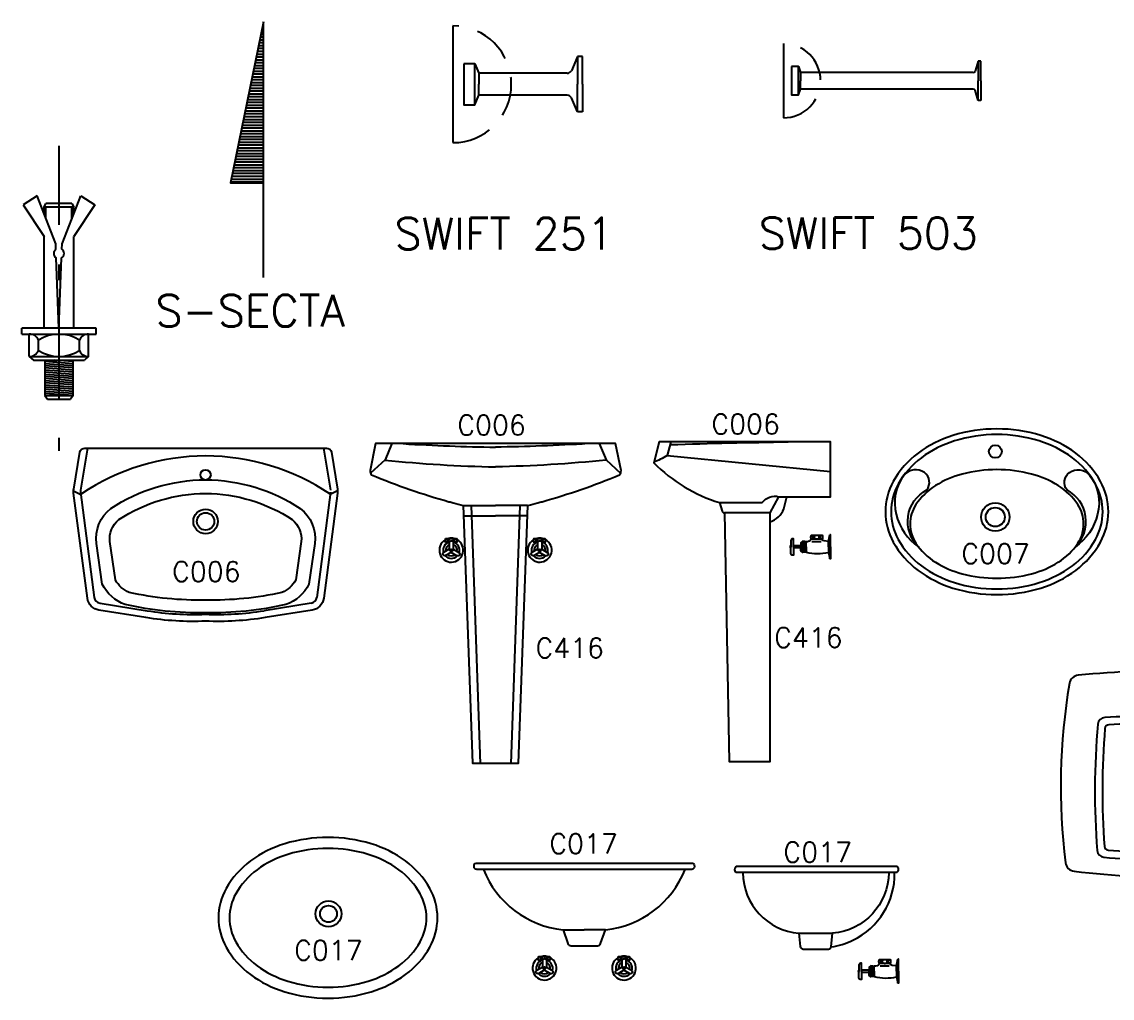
# Model space of a CAD drawing. Header units: inches. Extents: x -2548 to -2391, y 2200 to 2352.
# Drawn here: x -2448.37 to -2441.46, y 2332.71 to 2338.89 of the extents above; entities that cross this region are included whole.
import ezdxf
from ezdxf.enums import TextEntityAlignment as Align

# ---------------------------------------------------------------- set-up
doc = ezdxf.new("R2010")
doc.units = ezdxf.units.IN
doc.header["$MEASUREMENT"] = 0
doc.linetypes.add('DASHDOT', pattern=[1, 0.5, -0.25, 0, -0.25])
doc.linetypes.add('HIDDEN', pattern=[0.375, 0.25, -0.125])
for name, color, linetype in [('1', 7, 'Continuous'), ('19', 4, 'Continuous'), ('8', 8, 'HIDDEN'), ('A-TEXT', 6, 'Continuous'), ('WC-DET1', 15, 'Continuous'), ('WC-DET2', 10, 'Continuous'), ('WC-OUT', 7, 'Continuous'), ('WC-OUTL', 7, 'Continuous'), ('WC-SERIAL', 4, 'Continuous')]:
    doc.layers.add(name, color=color, linetype=linetype)
doc.styles.add('ROMANS', font='romans', dxfattribs={"height": 0.1})

# ---------------------------------------------------------------- blocks, each defined once
blk = doc.blocks.new('*X377')
at = {"color": 0}
for p, q in [((15.098, 7.74), (15.1, 7.74)), ((15.073, 7.62), (15.1, 7.62)), ((15.079, 7.65), (15.1, 7.65)), ((15.086, 7.68), (15.1, 7.68)), ((15.092, 7.71), (15.1, 7.71)), ((15.049, 7.5), (15.1, 7.5)), ((15.055, 7.53), (15.1, 7.53)), ((15.061, 7.56), (15.1, 7.56)), ((15.067, 7.59), (15.1, 7.59)), ((15.024, 7.38), (15.1, 7.38)), ((15.03, 7.41), (15.1, 7.41)), ((15.036, 7.44), (15.1, 7.44)), ((15.042, 7.47), (15.1, 7.47)), ((14.999, 7.26), (15.1, 7.26)), ((15.005, 7.29), (15.1, 7.29)), ((15.011, 7.32), (15.1, 7.32)), ((15.018, 7.35), (15.1, 7.35)), ((14.974, 7.14), (15.1, 7.14)), ((14.981, 7.17), (15.1, 7.17)), ((14.987, 7.2), (15.1, 7.2)), ((14.993, 7.23), (15.1, 7.23)), ((14.956, 7.05), (15.1, 7.05)), ((14.962, 7.08), (15.1, 7.08)), ((14.968, 7.11), (15.1, 7.11)), ((14.931, 6.93), (15.1, 6.93)), ((14.937, 6.96), (15.1, 6.96)), ((14.944, 6.99), (15.1, 6.99)), ((14.95, 7.02), (15.1, 7.02)), ((14.906, 6.81), (15.1, 6.81)), ((14.913, 6.84), (15.1, 6.84)), ((14.919, 6.87), (15.1, 6.87)), ((14.925, 6.9), (15.1, 6.9)), ((14.882, 6.69), (15.1, 6.69)), ((14.888, 6.72), (15.1, 6.72)), ((14.894, 6.75), (15.1, 6.75)), ((14.9, 6.78), (15.1, 6.78)), ((14.857, 6.57), (15.1, 6.57)), ((14.863, 6.6), (15.1, 6.6)), ((14.869, 6.63), (15.1, 6.63)), ((14.876, 6.66), (15.1, 6.66)), ((14.832, 6.45), (15.1, 6.45)), ((14.839, 6.48), (15.1, 6.48)), ((14.845, 6.51), (15.1, 6.51)), ((14.851, 6.54), (15.1, 6.54)), ((14.814, 6.36), (15.1, 6.36)), ((14.82, 6.39), (15.1, 6.39)), ((14.826, 6.42), (15.1, 6.42)), ((14.789, 6.24), (15.1, 6.24)), ((14.795, 6.27), (15.1, 6.27)), ((14.801, 6.3), (15.1, 6.3)), ((14.808, 6.33), (15.1, 6.33)), ((14.764, 6.12), (15.1, 6.12)), ((14.771, 6.15), (15.1, 6.15)), ((14.777, 6.18), (15.1, 6.18)), ((14.783, 6.21), (15.1, 6.21)), ((14.752, 6.06), (15.1, 6.06)), ((14.758, 6.09), (15.1, 6.09))]:
    blk.add_line(p, q, dxfattribs=at)
blk = doc.blocks.new('S-SECTA')
at = {"layer": 'A-TEXT'}
blk.add_line((0, 0), (0, 2.7), dxfattribs=at)
blk.add_lwpolyline([(0, 2.7), (-0.35, 1), (0, 1)], close=True, dxfattribs=at)
blk.add_blockref('*X377', (-15.1, -5.05), dxfattribs=at)

msp = doc.modelspace()

# ---------------------------------------------------------------- linework, layer by layer
at = {"color": 2, "linetype": 'Continuous'}
for p, q in [((-2445.63898, 2338.86774), (-2445.63898, 2338.12774)), ((-2443.545, 2338.75496), (-2443.545, 2338.28496)), ((-2444.85062, 2338.67277), (-2444.88812, 2338.58347)), ((-2444.85062, 2338.67277), (-2444.85062, 2338.49774)), ((-2444.81899, 2338.67277), (-2444.85062, 2338.67277)), ((-2444.81899, 2338.49774), (-2444.81899, 2338.67277)), ((-2442.31082, 2338.64497), (-2442.32957, 2338.58032)), ((-2442.31082, 2338.64497), (-2442.31082, 2338.51996)), ((-2442.29501, 2338.64497), (-2442.31082, 2338.64497)), ((-2442.29501, 2338.51996), (-2442.29501, 2338.64497)), ((-2445.499, 2338.62772), (-2445.4744, 2338.56776)), ((-2443.45001, 2338.60994), (-2443.43771, 2338.57247)), ((-2444.91534, 2338.56776), (-2445.4744, 2338.56776)), ((-2445.4744, 2338.56776), (-2445.4744, 2338.49774)), ((-2443.43771, 2338.57247), (-2443.43771, 2338.51996)), ((-2442.34318, 2338.57247), (-2443.43771, 2338.57247)), ((-2443.43771, 2338.46745), (-2443.43771, 2338.51996)), ((-2442.31082, 2338.39494), (-2442.31082, 2338.51996)), ((-2442.29501, 2338.51996), (-2442.29501, 2338.39494)), ((-2445.4744, 2338.42773), (-2445.4744, 2338.49774)), ((-2444.85062, 2338.32272), (-2444.85062, 2338.49774)), ((-2444.81899, 2338.49774), (-2444.81899, 2338.32272)), ((-2443.45001, 2338.42997), (-2443.43771, 2338.46745)), ((-2442.34318, 2338.46745), (-2443.43771, 2338.46745)), ((-2442.31082, 2338.39494), (-2442.32957, 2338.45959)), ((-2445.499, 2338.36777), (-2445.4744, 2338.42773)), ((-2444.91534, 2338.42773), (-2445.4744, 2338.42773)), ((-2444.85062, 2338.32272), (-2444.88812, 2338.41202)), ((-2442.29501, 2338.39494), (-2442.31082, 2338.39494)), ((-2444.81899, 2338.32272), (-2444.85062, 2338.32272))]:
    msp.add_line(p, q, dxfattribs=at)
for points in [[(-2445.56898, 2338.62772), (-2445.56898, 2338.36777), (-2445.499, 2338.36777), (-2445.499, 2338.62772)], [(-2443.495, 2338.60994), (-2443.495, 2338.42997), (-2443.45001, 2338.42997), (-2443.45001, 2338.60994)]]:
    msp.add_lwpolyline(points, close=True, dxfattribs=at)
at = {"color": 1}
msp.add_lwpolyline([(-2445.36894, 2336.22058), (-2446.12894, 2336.22058), (-2446.16394, 2336.05058, 0.2042197), (-2446.15394, 2336.02308, 0.0306896), (-2445.66394, 2335.85291, 0.0016864), (-2445.63644, 2335.84531, 0.0038196), (-2445.57397, 2335.82879), (-2445.51394, 2334.19617), (-2445.36894, 2334.19617), (-2445.22394, 2334.19617), (-2445.16391, 2335.82879, 0.0038196), (-2445.10144, 2335.84531, 0.0016864), (-2445.07394, 2335.85291, 0.0306896), (-2444.58394, 2336.02308, 0.2042197), (-2444.57394, 2336.05058), (-2444.60894, 2336.22058), (-2445.36894, 2336.22058)], format="xyb", dxfattribs=at)
at = {"color": 2, "linetype": 'HIDDEN'}
for centre, radius in [((-2445.63898, 2338.49774), 0.37), ((-2443.545, 2338.51996), 0.235)]:
    msp.add_arc(centre, radius, 270, 90, dxfattribs=at)
at = {"color": 2, "linetype": 'Continuous'}
for centre, radius, start, end in [((-2444.91534, 2338.59919), 0.03142, 270, 330), ((-2442.34318, 2338.58818), 0.01571, 270, 330), ((-2442.34318, 2338.45174), 0.01571, 30, 90), ((-2444.91534, 2338.3963), 0.03142, 30, 90)]:
    msp.add_arc(centre, radius, start, end, dxfattribs=at)
at = {"layer": '1'}
for p, q in [((-2448.27356, 2337.79051), (-2448.36242, 2337.73448)), ((-2448.15465, 2337.48559), (-2448.27356, 2337.79051)), ((-2448.11488, 2337.48559), (-2447.99596, 2337.79051)), ((-2447.99596, 2337.79051), (-2447.90711, 2337.73448)), ((-2448.36242, 2337.73448), (-2448.22885, 2337.53333)), ((-2447.90711, 2337.73448), (-2448.04067, 2337.53333)), ((-2448.15342, 2337.45287), (-2448.15465, 2337.48559)), ((-2448.1161, 2337.45287), (-2448.11488, 2337.48559)), ((-2448.13476, 2336.95257), (-2448.15137, 2337.39778)), ((-2448.13476, 2336.95257), (-2448.11815, 2337.39778))]:
    msp.add_line(p, q, dxfattribs=at)
at = {"layer": '1', "color": 1, "linetype": 'Continuous'}
for p, q in [((-2448.22885, 2337.71933), (-2448.21709, 2337.74285)), ((-2448.04067, 2337.71933), (-2448.22885, 2337.71933)), ((-2448.22885, 2337.67586), (-2448.22885, 2337.71933)), ((-2448.05243, 2337.74285), (-2448.21709, 2337.74285)), ((-2448.05243, 2337.74285), (-2448.04067, 2337.71933)), ((-2448.04067, 2337.67586), (-2448.04067, 2337.71933)), ((-2448.22885, 2336.95257), (-2448.22885, 2337.53333)), ((-2448.04067, 2336.95257), (-2448.04067, 2337.53333)), ((-2448.36999, 2336.91472), (-2448.36999, 2336.95257)), ((-2447.89954, 2336.91472), (-2447.89954, 2336.95257)), ((-2448.36999, 2336.91472), (-2447.89954, 2336.91472)), ((-2448.32294, 2336.77332), (-2448.32294, 2336.91472)), ((-2448.26414, 2336.81096), (-2448.26414, 2336.87708)), ((-2448.00539, 2336.81096), (-2448.00539, 2336.87708)), ((-2447.94658, 2336.77332), (-2447.94658, 2336.91472)), ((-2448.32294, 2336.77332), (-2447.94658, 2336.77332)), ((-2448.32294, 2336.77332), (-2448.2963, 2336.7498)), ((-2448.2963, 2336.7498), (-2447.97323, 2336.7498)), ((-2448.22476, 2336.7498), (-2448.22476, 2336.5248)), ((-2448.04476, 2336.7273), (-2448.22476, 2336.74068)), ((-2448.04476, 2336.7138), (-2448.22476, 2336.72718)), ((-2448.04476, 2336.7003), (-2448.22476, 2336.71368)), ((-2448.04476, 2336.7408), (-2448.16585, 2336.7498)), ((-2448.04476, 2336.5248), (-2448.04476, 2336.7498)), ((-2447.94658, 2336.77332), (-2447.97323, 2336.7498)), ((-2448.04476, 2336.6868), (-2448.22476, 2336.70018)), ((-2448.04476, 2336.6733), (-2448.22476, 2336.68668)), ((-2448.04476, 2336.6598), (-2448.22476, 2336.67318)), ((-2448.04476, 2336.6463), (-2448.22476, 2336.65968)), ((-2448.04476, 2336.6328), (-2448.22476, 2336.64618)), ((-2448.04476, 2336.6193), (-2448.22476, 2336.63268)), ((-2448.04476, 2336.6058), (-2448.22476, 2336.61918)), ((-2448.04476, 2336.5923), (-2448.22476, 2336.60568)), ((-2448.04476, 2336.5788), (-2448.22476, 2336.59218)), ((-2448.04476, 2336.5653), (-2448.22476, 2336.57868)), ((-2448.04476, 2336.5518), (-2448.22476, 2336.56518)), ((-2448.04476, 2336.5383), (-2448.22476, 2336.55168)), ((-2448.04476, 2336.5248), (-2448.22476, 2336.53818)), ((-2448.22476, 2336.5248), (-2448.04476, 2336.5248)), ((-2448.22476, 2336.5248), (-2448.20747, 2336.5023)), ((-2448.20747, 2336.5023), (-2448.06206, 2336.5023)), ((-2448.04476, 2336.5248), (-2448.06206, 2336.5023))]:
    msp.add_line(p, q, dxfattribs=at)
at = {"layer": '1', "color": 1, "linetype": 'HIDDEN'}
for p, q in [((-2448.21709, 2337.64571), (-2448.21709, 2337.71933)), ((-2448.05243, 2337.64571), (-2448.05243, 2337.71933))]:
    msp.add_line(p, q, dxfattribs=at)
at = {"layer": '1', "color": 1}
msp.add_line((-2447.89954, 2336.95257), (-2448.36999, 2336.95257), dxfattribs=at)
at = {"layer": '1'}
for start, end in [(124.764376, 239.50825), (300.49175, 55.235624)]:
    msp.add_arc((-2448.13476, 2337.42599), 0.03273, start, end, dxfattribs=at)
at = {"layer": '1', "color": 1, "linetype": 'Continuous'}
for centre, radius, start, end in [((-2448.32097, 2336.85304), 0.06171, 22.928947, 91.832567), ((-2448.13476, 2336.67354), 0.24118, 57.559613, 122.440387), ((-2447.94855, 2336.85304), 0.06171, 88.167433, 157.071053), ((-2448.32097, 2336.835), 0.06171, 268.167433, 337.071053), ((-2448.13476, 2337.0145), 0.24118, 237.559613, 302.440387), ((-2447.94855, 2336.835), 0.06171, 202.928947, 271.832567)]:
    msp.add_arc(centre, radius, start, end, dxfattribs=at)
at = {"layer": '8', "color": 8, "linetype": 'DASHDOT'}
msp.add_line((-2448.13476, 2338.10659), (-2448.13476, 2336.17529), dxfattribs=at)
at = {"layer": 'WC-DET1', "color": 1}
for points in [[(-2442.86346, 2335.78912, 0.1277803), (-2442.818, 2335.61415, 0.1061941), (-2442.671, 2335.44653, 0.0853416), (-2442.46106, 2335.34016, 0.0748138), (-2442.1929, 2335.29981, 0.0748138), (-2441.92475, 2335.34016, 0.0853416), (-2441.7148, 2335.44653, 0.1061941), (-2441.5678, 2335.61415, 0.1277803), (-2441.52235, 2335.78912, 0.1277803), (-2441.5678, 2335.96409, 0.1061941), (-2441.7148, 2336.1317, 0.0853416), (-2441.92475, 2336.23807, 0.0748138), (-2442.1929, 2336.27842, 0.0748138), (-2442.46106, 2336.23807, 0.0853416), (-2442.671, 2336.1317, 0.1061941), (-2442.818, 2335.96409, 0.1277803)], [(-2441.64315, 2335.71212, 0.1472931), (-2441.6799, 2335.83414, 0.1071381), (-2441.80413, 2335.95519, 0.0765033), (-2441.97315, 2336.02788, 0.0634568), (-2442.19278, 2336.05587, 0.0634568), (-2442.41241, 2336.02788, 0.0765033), (-2442.58142, 2335.95519, 0.1071381), (-2442.70566, 2335.83414, 0.1472931), (-2442.7424, 2335.71212, 0.1472931), (-2442.70566, 2335.59009, 0.1071381), (-2442.58142, 2335.46905, 0.0765033), (-2442.41241, 2335.39635, 0.0634568), (-2442.19278, 2335.36837, 0.0634568), (-2441.97315, 2335.39635, 0.0765033), (-2441.80413, 2335.46905, 0.1071381), (-2441.6799, 2335.59009, 0.1472931)], [(-2447.20575, 2335.14898, -0.0609273), (-2447.71465, 2335.20132, -0.1986227), (-2447.86073, 2335.33052), (-2447.89772, 2335.58825, -0.2652789), (-2447.80557, 2335.80979, -0.1458277), (-2447.20575, 2335.99156, -0.1458277), (-2446.60593, 2335.80979, -0.2652789), (-2446.51377, 2335.58825), (-2446.55077, 2335.33052, -0.1986227), (-2446.69684, 2335.20132, -0.0609273)], [(-2447.20575, 2335.22965, -0.0603326), (-2447.68915, 2335.27839, -0.1700011), (-2447.77722, 2335.35692), (-2447.81207, 2335.59966, -0.259072), (-2447.75502, 2335.73962, -0.1448447), (-2447.20575, 2335.90515, -0.1448447), (-2446.65648, 2335.73962, -0.259072), (-2446.59943, 2335.59966), (-2446.63427, 2335.35692, -0.1700011), (-2446.72235, 2335.27839, -0.0603326)]]:
    msp.add_lwpolyline(points, format="xyb", close=True, dxfattribs=at)
for points in [[(-2446.02644, 2336.22058), (-2446.06894, 2336.11808), (-2446.16114, 2336.03426)], [(-2444.71144, 2336.22058), (-2444.66894, 2336.11808), (-2444.57673, 2336.03426)], [(-2448.04222, 2335.92089), (-2447.99599, 2335.89777)], [(-2446.36927, 2335.92089), (-2446.41551, 2335.89777)], [(-2443.62919, 2335.78208), (-2443.57419, 2335.88458), (-2443.52419, 2335.88458)], [(-2445.57394, 2335.82808), (-2445.36894, 2335.82808)], [(-2445.16668, 2335.82808), (-2445.36894, 2335.82808)], [(-2443.62919, 2335.78208), (-2443.91919, 2335.78208)], [(-2443.62919, 2335.72616), (-2443.62919, 2335.78208)], [(-2445.68519, 2335.61949), (-2445.61544, 2335.61949)], [(-2445.12519, 2335.61949), (-2445.05544, 2335.61949)], [(-2443.36919, 2335.64099), (-2443.29944, 2335.64099)], [(-2443.25919, 2335.60049), (-2443.25169, 2335.64299)], [(-2443.24669, 2335.56708), (-2443.24669, 2335.64299), (-2443.25169, 2335.64299)], [(-2443.43394, 2335.57349), (-2443.48094, 2335.57349)], [(-2443.43394, 2335.55999), (-2443.48094, 2335.55999)], [(-2443.42194, 2335.60199), (-2443.43394, 2335.59249), (-2443.43394, 2335.56674)], [(-2443.42194, 2335.53149), (-2443.43394, 2335.54099), (-2443.43394, 2335.56674)], [(-2443.40944, 2335.59974), (-2443.42194, 2335.60199), (-2443.42194, 2335.56649)], [(-2443.40944, 2335.53323), (-2443.42194, 2335.53149), (-2443.42194, 2335.56649)], [(-2443.4016, 2335.53323), (-2443.40944, 2335.53323), (-2443.40944, 2335.59974), (-2443.4016, 2335.59974)], [(-2443.25919, 2335.56708), (-2443.25919, 2335.60049)], [(-2443.25919, 2335.56708), (-2443.25919, 2335.53368)], [(-2443.24669, 2335.56708), (-2443.24669, 2335.49118), (-2443.25169, 2335.49118)], [(-2443.25919, 2335.53368), (-2443.25169, 2335.49118)], [(-2445.09507, 2332.97184), (-2445.02532, 2332.97184)], [(-2444.59118, 2332.97184), (-2444.52143, 2332.97184)], [(-2442.99092, 2332.91287), (-2443.00292, 2332.90337), (-2443.00292, 2332.87762)], [(-2442.97842, 2332.91062), (-2442.99092, 2332.91287), (-2442.99092, 2332.87737)], [(-2442.97058, 2332.84412), (-2442.97842, 2332.84412), (-2442.97842, 2332.91062), (-2442.97058, 2332.91062)], [(-2442.93817, 2332.95187), (-2442.86842, 2332.95187)], [(-2442.82817, 2332.91137), (-2442.82067, 2332.95387)], [(-2442.82817, 2332.87797), (-2442.82817, 2332.91137)], [(-2442.81567, 2332.87797), (-2442.81567, 2332.95387), (-2442.82067, 2332.95387)], [(-2443.00292, 2332.88437), (-2443.04992, 2332.88437)], [(-2443.00292, 2332.87087), (-2443.04992, 2332.87087)], [(-2442.99092, 2332.84237), (-2443.00292, 2332.85187), (-2443.00292, 2332.87762)], [(-2442.97842, 2332.84412), (-2442.99092, 2332.84237), (-2442.99092, 2332.87737)], [(-2442.82817, 2332.87797), (-2442.82817, 2332.84456)], [(-2442.82817, 2332.84456), (-2442.82067, 2332.80206)], [(-2442.81567, 2332.87797), (-2442.81567, 2332.80206), (-2442.82067, 2332.80206)]]:
    msp.add_lwpolyline(points, dxfattribs=at)
for points in [[(-2446.06972, 2336.11635, 0.0192444), (-2445.36894, 2336.07308, 0.7172165)], [(-2444.66815, 2336.11635, -0.0192444), (-2445.36894, 2336.07308, -0.7172165)], [(-2442.68823, 2335.56575, -0.5121245), (-2442.63715, 2335.92712, 0.4338618), (-2442.6524, 2336.03712, 0.3836616), (-2442.78065, 2336.02187, 0.231311), (-2442.83115, 2335.77337, 0.1830912), (-2442.68823, 2335.56575, 0.7902309)], [(-2441.69761, 2335.56539, 0.5116265), (-2441.74865, 2335.92712, -0.4338618), (-2441.7334, 2336.03712, -0.3836616), (-2441.60515, 2336.02187, -0.231311), (-2441.55465, 2335.77337, -0.1828614), (-2441.69761, 2335.56539, -0.7902309)], [(-2443.94919, 2335.84708), (-2443.67919, 2335.84708, -0.3047271), (-2443.57419, 2335.88458, 1.2855046)], [(-2445.66044, 2335.55338), (-2445.66044, 2335.59374, -1), (-2445.63644, 2335.59374), (-2445.63644, 2335.55164)], [(-2445.10044, 2335.55338), (-2445.10044, 2335.59374, -1), (-2445.07644, 2335.59374), (-2445.07644, 2335.55164)], [(-2443.48094, 2335.56524), (-2443.48094, 2335.61799), (-2443.48669, 2335.61799, 0.4142136), (-2443.49794, 2335.60674), (-2443.49794, 2335.56524)], [(-2443.36369, 2335.61549), (-2443.36919, 2335.61549, -0.3495628), (-2443.4016, 2335.5996, 26.656849)], [(-2443.30544, 2335.61549), (-2443.36369, 2335.61549, -0.5105686)], [(-2443.25919, 2335.60049), (-2443.28743, 2335.60439, -0.3197836), (-2443.29919, 2335.61549), (-2443.30544, 2335.61549, -0.5105686)], [(-2445.64994, 2335.53172), (-2445.68489, 2335.51154, -1), (-2445.69689, 2335.53233), (-2445.66044, 2335.55338)], [(-2445.66827, 2335.59399), (-2445.68519, 2335.59399, -0.5105686)], [(-2445.63644, 2335.55164), (-2445.60148, 2335.53146, -1), (-2445.61348, 2335.51068), (-2445.64994, 2335.53172)], [(-2445.61544, 2335.59399), (-2445.6296, 2335.59399, -0.5105686)], [(-2445.08994, 2335.53172), (-2445.12489, 2335.51154, -1), (-2445.13689, 2335.53233), (-2445.10044, 2335.55338)], [(-2445.10828, 2335.59399), (-2445.12519, 2335.59399, -0.5105686)], [(-2445.07644, 2335.55164), (-2445.04149, 2335.53146, -1), (-2445.05349, 2335.51068), (-2445.08994, 2335.53172)], [(-2445.05544, 2335.59399), (-2445.0696, 2335.59399, -0.5105686)], [(-2443.48094, 2335.56674), (-2443.48094, 2335.51374), (-2443.48669, 2335.51374, -0.4142136), (-2443.49794, 2335.52499), (-2443.49794, 2335.56674)], [(-2443.4016, 2335.53323, 0.1152916), (-2443.25883, 2335.53165, 6.8307177)], [(-2440.93988, 2334.46427, -0.0008287), (-2441.48371, 2334.43978, 0.3777806), (-2441.50849, 2334.41595, 0.0391726), (-2441.51172, 2333.66905, 0.3699033), (-2441.48786, 2333.64506, 0.0232629), (-2440.94271, 2333.627, 0.0232629)], [(-2445.07816, 2332.94634), (-2445.09507, 2332.94634, -0.5105686)], [(-2445.07032, 2332.90573), (-2445.07032, 2332.94609, -1), (-2445.04632, 2332.94609), (-2445.04632, 2332.904)], [(-2445.02532, 2332.94634), (-2445.03949, 2332.94634, -0.5105686)], [(-2444.57427, 2332.94634), (-2444.59118, 2332.94634, -0.5105686)], [(-2444.56643, 2332.90573), (-2444.56643, 2332.94609, -1), (-2444.54243, 2332.94609), (-2444.54243, 2332.904)], [(-2444.52143, 2332.94634), (-2444.5356, 2332.94634, -0.5105686)], [(-2443.04992, 2332.87612), (-2443.04992, 2332.92887), (-2443.05567, 2332.92887, 0.4142136), (-2443.06692, 2332.91762), (-2443.06692, 2332.87612)], [(-2442.93267, 2332.92637), (-2442.93817, 2332.92637, -0.3495628), (-2442.97058, 2332.91049, 26.656849)], [(-2442.87442, 2332.92637), (-2442.93267, 2332.92637, -0.5105686)], [(-2442.82817, 2332.91137), (-2442.85642, 2332.91528, -0.3197836), (-2442.86817, 2332.92637), (-2442.87442, 2332.92637, -0.5105686)], [(-2445.05982, 2332.88408), (-2445.09478, 2332.8639, -1), (-2445.10678, 2332.88468), (-2445.07032, 2332.90573)], [(-2445.04632, 2332.904), (-2445.01137, 2332.88382, -1), (-2445.02337, 2332.86303), (-2445.05982, 2332.88408)], [(-2444.55593, 2332.88408), (-2444.59089, 2332.8639, -1), (-2444.60289, 2332.88468), (-2444.56643, 2332.90573)], [(-2444.54243, 2332.904), (-2444.50748, 2332.88382, -1), (-2444.51948, 2332.86303), (-2444.55593, 2332.88408)], [(-2443.04992, 2332.87762), (-2443.04992, 2332.82462), (-2443.05567, 2332.82462, -0.4142136), (-2443.06692, 2332.83587), (-2443.06692, 2332.87762)], [(-2442.97058, 2332.84412, 0.1152916), (-2442.82782, 2332.84254, 6.8307177)]]:
    msp.add_lwpolyline(points, format="xyb", dxfattribs=at)
for centre, radius in [((-2442.2029, 2335.75562), 0.09), ((-2442.2029, 2335.75562), 0.06025), ((-2447.20575, 2335.72765), 0.0775), ((-2447.20575, 2335.72765), 0.055), ((-2445.64894, 2335.54558), 0.0075), ((-2445.08894, 2335.54558), 0.0075), ((-2446.4272, 2333.24145), 0.053), ((-2445.05882, 2332.89793), 0.0075), ((-2444.55493, 2332.89793), 0.0075)]:
    msp.add_circle(centre, radius, dxfattribs=at)
for centre, radius, start, end in [((-2447.19957, 2334.71779), 1.42525, 90.248428, 123.816698), ((-2447.21193, 2334.71779), 1.42525, 56.183302, 89.751572), ((-2445.64894, 2335.54558), 0.07591, 122.030788, 60.703151), ((-2445.66819, 2335.60674), 0.02125, 143.130102, 216.869898), ((-2445.64894, 2335.54558), 0.07591, 76.818242, 103.181758), ((-2445.63244, 2335.60674), 0.02125, 323.130102, 36.869898), ((-2445.08894, 2335.54558), 0.07591, 122.030788, 60.703151), ((-2445.10819, 2335.60674), 0.02125, 143.130102, 216.869898), ((-2445.08894, 2335.54558), 0.07591, 76.818242, 103.181758), ((-2445.07244, 2335.60674), 0.02125, 323.130102, 36.869898), ((-2443.35219, 2335.62824), 0.02125, 143.130102, 216.869898), ((-2443.31644, 2335.62824), 0.02125, 323.130102, 36.869898), ((-2445.64894, 2335.54558), 0.05212, 102.384341, 196.425902), ((-2445.64894, 2335.54558), 0.03651, 108.360935, 189.977235), ((-2445.64894, 2335.54558), 0.05212, 342.384341, 76.425902), ((-2445.64894, 2335.54558), 0.03651, 348.360935, 69.977235), ((-2445.08894, 2335.54558), 0.05212, 102.384341, 196.425902), ((-2445.08894, 2335.54558), 0.03651, 108.360935, 189.977235), ((-2445.08894, 2335.54558), 0.05212, 342.384341, 76.425902), ((-2445.08894, 2335.54558), 0.03651, 348.360935, 69.977235), ((-2443.49424, 2335.56674), 0.00831, 118.698664, 241.301336), ((-2445.64894, 2335.54558), 0.05212, 222.384341, 316.425902), ((-2445.64894, 2335.54558), 0.03651, 228.360935, 309.977235), ((-2445.08894, 2335.54558), 0.05212, 222.384341, 316.425902), ((-2445.08894, 2335.54558), 0.03651, 228.360935, 309.977235), ((-2445.05882, 2332.89793), 0.07591, 122.030788, 60.703151), ((-2445.05882, 2332.89793), 0.05212, 102.384341, 196.425902), ((-2445.07807, 2332.95909), 0.02125, 143.130102, 216.869898), ((-2445.05882, 2332.89793), 0.03651, 108.360935, 189.977235), ((-2445.05882, 2332.89793), 0.07591, 76.818242, 103.181758), ((-2445.05882, 2332.89793), 0.05212, 342.384341, 76.425902), ((-2445.05882, 2332.89793), 0.03651, 348.360935, 69.977235), ((-2445.04232, 2332.95909), 0.02125, 323.130102, 36.869898), ((-2444.55493, 2332.89793), 0.07591, 122.030788, 60.703151), ((-2444.55493, 2332.89793), 0.05212, 102.384341, 196.425902), ((-2444.57418, 2332.95909), 0.02125, 143.130102, 216.869898), ((-2444.55493, 2332.89793), 0.03651, 108.360935, 189.977235), ((-2444.55493, 2332.89793), 0.07591, 76.818242, 103.181758), ((-2444.55493, 2332.89793), 0.05212, 342.384341, 76.425902), ((-2444.55493, 2332.89793), 0.03651, 348.360935, 69.977235), ((-2444.53843, 2332.95909), 0.02125, 323.130102, 36.869898), ((-2442.92117, 2332.93912), 0.02125, 143.130102, 216.869898), ((-2442.88542, 2332.93912), 0.02125, 323.130102, 36.869898), ((-2445.05882, 2332.89793), 0.05212, 222.384341, 316.425902), ((-2445.05882, 2332.89793), 0.03651, 228.360935, 309.977235), ((-2444.55493, 2332.89793), 0.05212, 222.384341, 316.425902), ((-2444.55493, 2332.89793), 0.03651, 228.360935, 309.977235), ((-2443.06323, 2332.87762), 0.00831, 118.698664, 241.301336)]:
    msp.add_arc(centre, radius, start, end, dxfattribs=at)
at = {"layer": 'WC-DET2', "color": 1}
for p, q in [((-2447.9536, 2336.19265), (-2447.99763, 2335.92571)), ((-2446.45789, 2336.19265), (-2446.41386, 2335.92571)), ((-2447.99792, 2335.91263), (-2447.91057, 2335.24646)), ((-2446.41358, 2335.91263), (-2446.50093, 2335.24646)), ((-2447.87423, 2335.20909), (-2447.57628, 2335.16183)), ((-2446.53726, 2335.20909), (-2446.83521, 2335.16183))]:
    msp.add_line(p, q, dxfattribs=at)
for points in [[(-2444.25919, 2336.23208), (-2444.28169, 2336.14458, -0.0682609), (-2444.36669, 2336.10431, -15.3639809)], [(-2444.26169, 2336.21458, -0.0043564), (-2443.51419, 2336.23208, 136.1034094)], [(-2445.95394, 2336.22058, 0.0115024), (-2445.36894, 2336.19808, 0.5034508)], [(-2444.78394, 2336.22058, -0.0115024), (-2445.36894, 2336.19808, -0.5034508)], [(-2445.6861, 2335.5953, 0.0550683), (-2445.68142, 2335.5962, 0.0854193), (-2445.67645, 2335.59872, 0.1061728), (-2445.67299, 2335.60267, 0.1276115), (-2445.67194, 2335.60674, 0.1276115), (-2445.67299, 2335.6108, 0.1061728), (-2445.67645, 2335.61475, 0.0854193), (-2445.68142, 2335.61727, 0.0550683), (-2445.6861, 2335.61817, 0.0749244)], [(-2445.65031, 2335.61824, 0.0749244), (-2445.6567, 2335.61727, 0.0854193), (-2445.66168, 2335.61475, 0.1061728), (-2445.66513, 2335.6108, 0.1276115), (-2445.66619, 2335.60674, 0.1276115), (-2445.66513, 2335.60267, 0.1061728), (-2445.66168, 2335.59872, 0.0335494), (-2445.65982, 2335.59753, 0.0749244)], [(-2445.63794, 2335.59956, 0.0797957), (-2445.63549, 2335.60267, 0.1276115), (-2445.63444, 2335.60674, 0.1276115), (-2445.63549, 2335.6108, 0.1061728), (-2445.63895, 2335.61475, 0.0854193), (-2445.64392, 2335.61727, 0.0749244), (-2445.65031, 2335.61824, 0.0749244)], [(-2445.61452, 2335.5953, -0.0550683), (-2445.6192, 2335.5962, -0.0854193), (-2445.62418, 2335.59872, -0.1061728), (-2445.62763, 2335.60267, -0.1276115), (-2445.62869, 2335.60674, -0.1276115), (-2445.62763, 2335.6108, -0.1061728), (-2445.62418, 2335.61475, -0.0854193), (-2445.6192, 2335.61727, -0.0550683), (-2445.61452, 2335.61817, -0.0749244)], [(-2445.1261, 2335.5953, 0.0550683), (-2445.12143, 2335.5962, 0.0854193), (-2445.11645, 2335.59872, 0.1061728), (-2445.11299, 2335.60267, 0.1276115), (-2445.11194, 2335.60674, 0.1276115), (-2445.11299, 2335.6108, 0.1061728), (-2445.11645, 2335.61475, 0.0854193), (-2445.12143, 2335.61727, 0.0550683), (-2445.1261, 2335.61817, 0.0749244)], [(-2445.09031, 2335.61824, 0.0749244), (-2445.0967, 2335.61727, 0.0854193), (-2445.10168, 2335.61475, 0.1061728), (-2445.10514, 2335.6108, 0.1276115), (-2445.10619, 2335.60674, 0.1276115), (-2445.10514, 2335.60267, 0.1061728), (-2445.10168, 2335.59872, 0.0335494), (-2445.09982, 2335.59753, 0.0749244)], [(-2445.07795, 2335.59956, 0.0797957), (-2445.07549, 2335.60267, 0.1276115), (-2445.07444, 2335.60674, 0.1276115), (-2445.07549, 2335.6108, 0.1061728), (-2445.07895, 2335.61475, 0.0854193), (-2445.08393, 2335.61727, 0.0749244), (-2445.09031, 2335.61824, 0.0749244)], [(-2445.05453, 2335.5953, -0.0550683), (-2445.0592, 2335.5962, -0.0854193), (-2445.06418, 2335.59872, -0.1061728), (-2445.06764, 2335.60267, -0.1276115), (-2445.06869, 2335.60674, -0.1276115), (-2445.06764, 2335.6108, -0.1061728), (-2445.06418, 2335.61475, -0.0854193), (-2445.0592, 2335.61727, -0.0550683), (-2445.05453, 2335.61817, -0.0749244)], [(-2443.3701, 2335.61681, 0.0550683), (-2443.36543, 2335.6177, 0.0854193), (-2443.36045, 2335.62022, 0.1061728), (-2443.35699, 2335.62417, 0.1276115), (-2443.35594, 2335.62824, 0.1276115), (-2443.35699, 2335.6323, 0.1061728), (-2443.36045, 2335.63625, 0.0854193), (-2443.36543, 2335.63878, 0.0550683), (-2443.3701, 2335.63967, 0.0749244)], [(-2443.29853, 2335.61681, -0.0550683), (-2443.3032, 2335.6177, -0.0854193), (-2443.30818, 2335.62022, -0.1061728), (-2443.31163, 2335.62417, -0.1276115), (-2443.31269, 2335.62824, -0.1276115), (-2443.31163, 2335.6323, -0.1061728), (-2443.30818, 2335.63625, -0.0854193), (-2443.3032, 2335.63878, -0.0550683), (-2443.29853, 2335.63967, -0.0749244)], [(-2440.94208, 2334.51149, -0.0008642), (-2441.50904, 2334.48599, 0.3764229), (-2441.55359, 2334.44337, 0.0415888), (-2441.55711, 2333.64271, 0.3674557), (-2441.5144, 2333.5998, 0.0242301), (-2440.94208, 2333.57974)], [(-2445.44557, 2333.52268, 0.278535), (-2444.94082, 2333.13968), (-2444.9105, 2333.05323, 0.3185248), (-2444.89069, 2333.03918), (-2444.87342, 2333.03918), (-2444.80688, 2333.03918), (-2444.74192, 2333.03918), (-2444.72307, 2333.03918, 0.3185248), (-2444.70326, 2333.05323), (-2444.67293, 2333.13968, 0.278535), (-2444.16818, 2333.52268)], [(-2443.80242, 2333.50197, 0.3871822), (-2443.44667, 2333.11872), (-2443.43874, 2333.03524, 0.3867363), (-2443.42058, 2333.01872), (-2443.41081, 2333.01872), (-2443.27931, 2333.01872), (-2443.25978, 2333.01872, 0.3491352), (-2443.242, 2333.03286, 0.0768581), (-2443.10532, 2333.07432, 0.2920378), (-2442.84042, 2333.50197, -22.8405538)], [(-2442.87792, 2333.50197, -0.3871822), (-2443.23367, 2333.11872)], [(-2445.09599, 2332.94766, 0.0550683), (-2445.09131, 2332.94855, 0.0854193), (-2445.08634, 2332.95108, 0.1061728), (-2445.08288, 2332.95502, 0.1276115), (-2445.08182, 2332.95909, 0.1276115), (-2445.08288, 2332.96315, 0.1061728), (-2445.08634, 2332.9671, 0.0854193), (-2445.09131, 2332.96963, 0.0550683), (-2445.09599, 2332.97052, 0.0749244)], [(-2445.0602, 2332.97059, 0.0749244), (-2445.06659, 2332.96963, 0.0854193), (-2445.07156, 2332.9671, 0.1061728), (-2445.07502, 2332.96315, 0.1276115), (-2445.07607, 2332.95909, 0.1276115), (-2445.07502, 2332.95502, 0.1061728), (-2445.07156, 2332.95108, 0.0335494), (-2445.06971, 2332.94988, 0.0749244)], [(-2445.04783, 2332.95191, 0.0797957), (-2445.04538, 2332.95502, 0.1276115), (-2445.04432, 2332.95909, 0.1276115), (-2445.04538, 2332.96315, 0.1061728), (-2445.04884, 2332.9671, 0.0854193), (-2445.05381, 2332.96963, 0.0749244), (-2445.0602, 2332.97059, 0.0749244)], [(-2445.02441, 2332.94766, -0.0550683), (-2445.02909, 2332.94855, -0.0854193), (-2445.03406, 2332.95108, -0.1061728), (-2445.03752, 2332.95502, -0.1276115), (-2445.03857, 2332.95909, -0.1276115), (-2445.03752, 2332.96315, -0.1061728), (-2445.03406, 2332.9671, -0.0854193), (-2445.02909, 2332.96963, -0.0550683), (-2445.02441, 2332.97052, -0.0749244)], [(-2444.5921, 2332.94766, 0.0550683), (-2444.58742, 2332.94855, 0.0854193), (-2444.58245, 2332.95108, 0.1061728), (-2444.57899, 2332.95502, 0.1276115), (-2444.57793, 2332.95909, 0.1276115), (-2444.57899, 2332.96315, 0.1061728), (-2444.58245, 2332.9671, 0.0854193), (-2444.58742, 2332.96963, 0.0550683), (-2444.5921, 2332.97052, 0.0749244)], [(-2444.55631, 2332.97059, 0.0749244), (-2444.5627, 2332.96963, 0.0854193), (-2444.56767, 2332.9671, 0.1061728), (-2444.57113, 2332.96315, 0.1276115), (-2444.57218, 2332.95909, 0.1276115), (-2444.57113, 2332.95502, 0.1061728), (-2444.56767, 2332.95108, 0.0335494), (-2444.56582, 2332.94988, 0.0749244)], [(-2444.54394, 2332.95191, 0.0797957), (-2444.54149, 2332.95502, 0.1276115), (-2444.54043, 2332.95909, 0.1276115), (-2444.54149, 2332.96315, 0.1061728), (-2444.54495, 2332.9671, 0.0854193), (-2444.54992, 2332.96963, 0.0749244), (-2444.55631, 2332.97059, 0.0749244)], [(-2444.52052, 2332.94766, -0.0550683), (-2444.5252, 2332.94855, -0.0854193), (-2444.53017, 2332.95108, -0.1061728), (-2444.53363, 2332.95502, -0.1276115), (-2444.53468, 2332.95909, -0.1276115), (-2444.53363, 2332.96315, -0.1061728), (-2444.53017, 2332.9671, -0.0854193), (-2444.5252, 2332.96963, -0.0550683), (-2444.52052, 2332.97052, -0.0749244)], [(-2442.93909, 2332.92769, 0.0550683), (-2442.93441, 2332.92858, 0.0854193), (-2442.92944, 2332.93111, 0.1061728), (-2442.92598, 2332.93506, 0.1276115), (-2442.92492, 2332.93912, 0.1276115), (-2442.92598, 2332.94319, 0.1061728), (-2442.92944, 2332.94714, 0.0854193), (-2442.93441, 2332.94966, 0.0550683), (-2442.93909, 2332.95055, 0.0749244)], [(-2442.86751, 2332.92769, -0.0550683), (-2442.87219, 2332.92858, -0.0854193), (-2442.87716, 2332.93111, -0.1061728), (-2442.88062, 2332.93506, -0.1276115), (-2442.88168, 2332.93912, -0.1276115), (-2442.88062, 2332.94319, -0.1061728), (-2442.87716, 2332.94714, -0.0854193), (-2442.87219, 2332.94966, -0.0550683), (-2442.86751, 2332.95055, -0.0749244)]]:
    msp.add_lwpolyline(points, format="xyb", dxfattribs=at)
for points in [[(-2444.28079, 2336.1464), (-2443.24669, 2336.04458)], [(-2445.52394, 2335.82808), (-2445.46644, 2334.19308)], [(-2445.21394, 2335.82808), (-2445.27144, 2334.19308)], [(-2445.57159, 2335.76308), (-2445.36894, 2335.76308)], [(-2445.16629, 2335.76308), (-2445.36894, 2335.76308)], [(-2443.25169, 2335.64299), (-2443.25169, 2335.56708)], [(-2443.4016, 2335.56708), (-2443.4016, 2335.59974)], [(-2443.4016, 2335.56708), (-2443.4016, 2335.53323)], [(-2443.36419, 2335.60099), (-2443.30544, 2335.60099)], [(-2443.25169, 2335.49118), (-2443.25169, 2335.56708)], [(-2444.94082, 2333.13968), (-2444.80688, 2333.13968)], [(-2444.67293, 2333.13968), (-2444.80688, 2333.13968)], [(-2443.44667, 2333.11872), (-2443.23367, 2333.11947)], [(-2443.24184, 2333.03288), (-2443.23367, 2333.11947)], [(-2442.97058, 2332.87797), (-2442.97058, 2332.91062)], [(-2442.93317, 2332.91187), (-2442.87442, 2332.91187)], [(-2442.82067, 2332.95387), (-2442.82067, 2332.87797)], [(-2442.97058, 2332.87797), (-2442.97058, 2332.84412)], [(-2442.82067, 2332.80206), (-2442.82067, 2332.87797)]]:
    msp.add_lwpolyline(points, dxfattribs=at)
for points in [[(-2443.33431, 2335.63974, 0.0749244), (-2443.3407, 2335.63878, 0.0854193), (-2443.34568, 2335.63625, 0.1061728), (-2443.34913, 2335.6323, 0.1276115), (-2443.35019, 2335.62824, 0.1276115), (-2443.34913, 2335.62417, 0.1061728), (-2443.34568, 2335.62022, 0.0854193), (-2443.3407, 2335.6177, 0.0749244), (-2443.33431, 2335.61674, 0.0749244), (-2443.32793, 2335.6177, 0.0854193), (-2443.32295, 2335.62022, 0.1061728), (-2443.31949, 2335.62417, 0.1276115), (-2443.31844, 2335.62824, 0.1276115), (-2443.31949, 2335.6323, 0.1061728), (-2443.32295, 2335.63625, 0.0854193), (-2443.32793, 2335.63878, 0.0749244)], [(-2446.43045, 2333.6562, 0.0739446), (-2446.68417, 2333.61848, 0.0847252), (-2446.87973, 2333.52054, 0.1063545), (-2447.01455, 2333.36853, 0.1291198), (-2447.05445, 2333.21658, 0.1291198), (-2447.01455, 2333.06462, 0.1063545), (-2446.87973, 2332.91262, 0.0847252), (-2446.68417, 2332.81468, 0.0739446), (-2446.43045, 2332.77695, 0.0739446), (-2446.17674, 2332.81468, 0.0847252), (-2445.98118, 2332.91262, 0.1063545), (-2445.84636, 2333.06462, 0.1291198), (-2445.80645, 2333.21658, 0.1291198), (-2445.84636, 2333.36853, 0.1063545), (-2445.98118, 2333.52054, 0.0847252), (-2446.17674, 2333.61848, 0.0739446)], [(-2442.9033, 2332.95062, 0.0749244), (-2442.90969, 2332.94966, 0.0854193), (-2442.91466, 2332.94714, 0.1061728), (-2442.91812, 2332.94319, 0.1276115), (-2442.91918, 2332.93912, 0.1276115), (-2442.91812, 2332.93506, 0.1061728), (-2442.91466, 2332.93111, 0.0854193), (-2442.90969, 2332.92858, 0.0749244), (-2442.9033, 2332.92762, 0.0749244), (-2442.89691, 2332.92858, 0.0854193), (-2442.89194, 2332.93111, 0.1061728), (-2442.88848, 2332.93506, 0.1276115), (-2442.88742, 2332.93912, 0.1276115), (-2442.88848, 2332.94319, 0.1061728), (-2442.89194, 2332.94714, 0.0854193), (-2442.89691, 2332.94966, 0.0749244)]]:
    msp.add_lwpolyline(points, format="xyb", close=True, dxfattribs=at)
for centre, radius in [((-2442.2029, 2336.17062), 0.0405), ((-2447.20575, 2336.02265), 0.0325), ((-2446.4272, 2333.24145), 0.08181)]:
    msp.add_circle(centre, radius, dxfattribs=at)
for centre, radius, start, end in [((-2447.95476, 2335.91824), 0.04352, 170.112011, 187.406912), ((-2447.86741, 2335.25207), 0.04352, 187.406912, 260.986796), ((-2446.54408, 2335.25207), 0.04352, 279.013204, 352.593088), ((-2447.28239, 2336.98264), 1.84437, 260.831036, 272.373812), ((-2447.12959, 2336.98865), 1.85038, 267.630032, 279.154037)]:
    msp.add_arc(centre, radius, start, end, dxfattribs=at)
at = {"layer": 'WC-OUT', "color": 1}
for points in [[(-2447.20575, 2336.19265), (-2446.44057, 2336.19265, -0.3645238), (-2446.40856, 2336.16573), (-2446.37053, 2335.93326, -0.0756068), (-2446.36996, 2335.90696), (-2446.45731, 2335.24079, -0.3325582), (-2446.53037, 2335.16565), (-2446.82825, 2335.1184, -0.0506126), (-2447.20575, 2335.0959, -0.0506126), (-2447.58325, 2335.1184), (-2447.88112, 2335.16565, -0.3325582), (-2447.95418, 2335.24079), (-2448.04153, 2335.90696, -0.0756068), (-2448.04096, 2335.93326), (-2448.00294, 2336.16573, -0.3645238), (-2447.97092, 2336.19265)], [(-2440.94254, 2334.78824, 0.0218165), (-2441.67764, 2334.75368, 0.3403063), (-2441.73338, 2334.7021, 0.0730881), (-2441.75864, 2333.56577, 0.3452943), (-2441.70414, 2333.51163, 0.0291684), (-2440.94254, 2333.46674, 0.0291684), (-2440.18094, 2333.51163, 0.3452943), (-2440.12644, 2333.56577, 0.0730881), (-2440.1517, 2334.7021, 0.3403063), (-2440.20744, 2334.75368, 0.0218165)], [(-2446.43045, 2333.72595, 0.0739446), (-2446.70446, 2333.68521, 0.0847252), (-2446.92101, 2333.57676, 0.1063545), (-2447.0753, 2333.4028, 0.1291198), (-2447.1242, 2333.21658, 0.1291198), (-2447.0753, 2333.03035, 0.1063545), (-2446.92101, 2332.8564, 0.0847252), (-2446.70446, 2332.74795, 0.0739446), (-2446.43045, 2332.7072, 0.0739446), (-2446.15644, 2332.74795, 0.0847252), (-2445.9399, 2332.8564, 0.1063545), (-2445.78561, 2333.03035, 0.1291198), (-2445.7367, 2333.21658, 0.1291198), (-2445.78561, 2333.4028, 0.1063545), (-2445.9399, 2333.57676, 0.0847252), (-2446.15644, 2333.68521, 0.0739446)]]:
    msp.add_lwpolyline(points, format="xyb", close=True, dxfattribs=at)
at = {"layer": 'WC-OUTL', "color": 1}
for points in [[(-2442.89915, 2335.78912, 0.1277803), (-2442.84918, 2335.59677, 0.1061941), (-2442.6923, 2335.41789, 0.0853416), (-2442.47156, 2335.30605, 0.0748138), (-2442.1929, 2335.26412, 0.0748138), (-2441.91424, 2335.30605, 0.0853416), (-2441.69351, 2335.41789, 0.1061941), (-2441.53662, 2335.59677, 0.1277803), (-2441.48665, 2335.78912, 0.1277803), (-2441.53662, 2335.98146, 0.1061941), (-2441.69351, 2336.16035, 0.0853416), (-2441.91424, 2336.27219, 0.0748138), (-2442.1929, 2336.31412, 0.0748138), (-2442.47156, 2336.27219, 0.0853416), (-2442.6923, 2336.16035, 0.1061941), (-2442.84918, 2335.98146, 0.1277803)], [(-2443.52419, 2335.88458), (-2443.24669, 2335.88458), (-2443.24669, 2336.23208), (-2444.33169, 2336.23208), (-2444.36669, 2336.09958, 0.1231056), (-2443.94919, 2335.84708), (-2443.93419, 2335.79208, 0.236068), (-2443.91919, 2335.78208), (-2443.88919, 2334.20708), (-2443.62919, 2334.20708), (-2443.62919, 2335.72616, 0.2154151), (-2443.54169, 2335.80708)], [(-2444.80688, 2333.52268), (-2445.48777, 2333.52268, -0.4381633), (-2445.50436, 2333.54068), (-2445.50342, 2333.55229, -0.3906626), (-2445.49214, 2333.56268), (-2444.80688, 2333.56268), (-2444.12162, 2333.56268, -0.3906626), (-2444.11034, 2333.55229), (-2444.1094, 2333.54068, -0.4381633), (-2444.12599, 2333.52268)], [(-2443.15473, 2333.50272), (-2443.80242, 2333.50272), (-2443.83562, 2333.50272, -0.4381633), (-2443.85221, 2333.52072), (-2443.85127, 2333.53232, -0.3906626), (-2443.83999, 2333.54272), (-2443.15473, 2333.54272), (-2442.82947, 2333.54272, -0.3906626), (-2442.81819, 2333.53232), (-2442.81725, 2333.52072, -0.4381633), (-2442.83384, 2333.50272), (-2442.84042, 2333.50272)]]:
    msp.add_lwpolyline(points, format="xyb", close=True, dxfattribs=at)

# ---------------------------------------------------------------- block references
at = {"layer": '1', "xscale": 0.599999999999909, "yscale": 0.599999999999909, "zscale": 0.599999999999909}
msp.add_blockref('S-SECTA', (-2446.83807, 2337.27334), dxfattribs=at)

# ---------------------------------------------------------------- texts
at = {"layer": '19', "style": 'ROMANS'}
for s, p in [('SWIFT 251', (-2446.00831, 2337.45157)), ('SWIFT 503', (-2443.70151, 2337.45446)), ('S-SECTA', (-2447.52325, 2336.96245))]:
    msp.add_text(s, height=0.2, dxfattribs=at).set_placement(p)
at = {"layer": 'WC-SERIAL', "color": 1, "style": 'ROMANS', "flags": 8}
for tag, text, p in [('C006', 'C006', (-2445.39394, 2336.33808)), ('C006', 'C006', (-2443.78419, 2336.34458)), ('C007', 'C007', (-2442.2009, 2335.52337)), ('C006', 'C006', (-2447.20075, 2335.41015)), ('C416', 'C416', (-2443.38669, 2334.99208)), ('C416', 'C416', (-2444.89894, 2334.92558)), ('C017', 'C017', (-2444.81107, 2333.68668)), ('C017', 'C017', (-2443.32842, 2333.63247)), ('C017', 'C017', (-2446.4277, 2333.01045))]:
    msp.add_attdef(tag, text=text, height=0.125, dxfattribs=at).set_placement(p, align=Align.MIDDLE)

doc.saveas('drawing.dxf')
